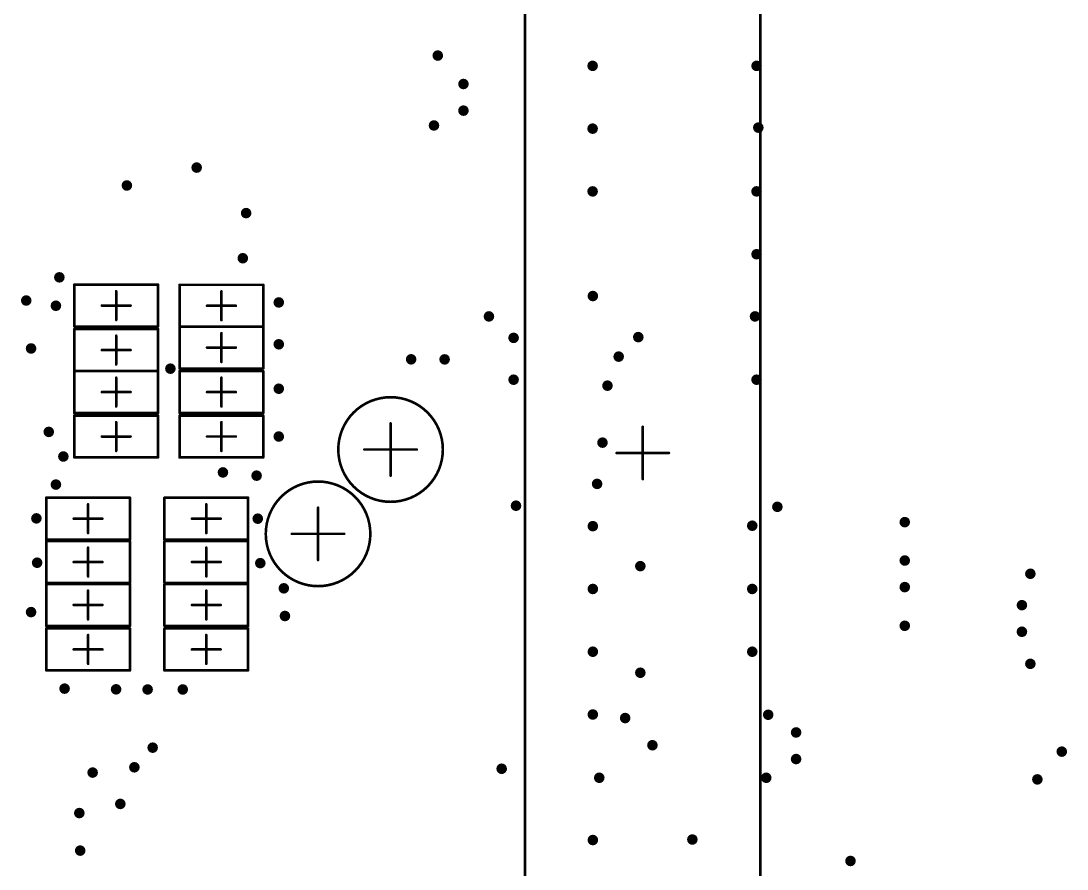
# Model space of a CAD drawing. Header units: inches. Extents: x -0.46 to 4.93, y -0.49 to 6.86.
# Drawn here: x 1.312 to 2.1, y 1.98 to 2.618 of the extents above; entities that cross this region are included whole.
import ezdxf

# ---------------------------------------------------------------- set-up
doc = ezdxf.new("R2010")
doc.units = ezdxf.units.IN
doc.header["$MEASUREMENT"] = 0
doc.layers.add('Top Courtyard', color=56, linetype='Continuous')
doc.layers.add('Via Holes', color=16, linetype='Continuous')

# ---------------------------------------------------------------- blocks, each defined once
blk = doc.blocks.new('TP100_200_NS_186')
at = {"layer": 'Top Courtyard'}
for points in [[(0.03937, 0, 0.00197, 0.00197, 1), (-0.03937, 0, 0.00197, 0.00197, 1)], [(-0.00049, 0.01969, 0.000984, 0.000984, 1), (0.00049, 0.01969, 0.000984, 0.000984, 1)], [(-0.03986, 0, 0.000984, 0.000984, 1), (-0.03888, 0, 0.000984, 0.000984, 1)], [(-0.02018, 0, 0.000984, 0.000984, 1), (-0.01919, 0, 0.000984, 0.000984, 1)], [(0.01919, 0, 0.000984, 0.000984, 1), (0.02018, 0, 0.000984, 0.000984, 1)], [(0.03888, 0, 0.000984, 0.000984, 1), (0.03986, 0, 0.000984, 0.000984, 1)], [(-0.00049, -0.01969, 0.000984, 0.000984, 1), (0.00049, -0.01969, 0.000984, 0.000984, 1)]]:
    blk.add_lwpolyline(points, format="xyseb", close=True, dxfattribs=at)
for points in [[(0, -0.01969, 0.00197, 0.00197, 0), (0, 0.01969, 0.00197, 0.00197, 0)], [(-0.01969, 0, 0.00197, 0.00197, 0), (0.01969, 0, 0.00197, 0.00197, 0)]]:
    blk.add_lwpolyline(points, format="xyseb", dxfattribs=at)
blk = doc.blocks.new('TP100_200_NS_444')
at = {"layer": 'Top Courtyard'}
for points in [[(0.03937, 0, 0.00197, 0.00197, 1), (-0.03937, 0, 0.00197, 0.00197, 1)], [(-0.00049, 0.01969, 0.000984, 0.000984, 1), (0.00049, 0.01969, 0.000984, 0.000984, 1)], [(-0.03986, 0, 0.000984, 0.000984, 1), (-0.03888, 0, 0.000984, 0.000984, 1)], [(-0.02018, 0, 0.000984, 0.000984, 1), (-0.01919, 0, 0.000984, 0.000984, 1)], [(0.01919, 0, 0.000984, 0.000984, 1), (0.02018, 0, 0.000984, 0.000984, 1)], [(0.03888, 0, 0.000984, 0.000984, 1), (0.03986, 0, 0.000984, 0.000984, 1)], [(-0.00049, -0.01969, 0.000984, 0.000984, 1), (0.00049, -0.01969, 0.000984, 0.000984, 1)]]:
    blk.add_lwpolyline(points, format="xyseb", close=True, dxfattribs=at)
for points in [[(0, 0.01969, 0.00197, 0.00197, 0), (0, -0.01969, 0.00197, 0.00197, 0)], [(-0.01969, 0, 0.00197, 0.00197, 0), (0.01969, 0, 0.00197, 0.00197, 0)]]:
    blk.add_lwpolyline(points, format="xyseb", dxfattribs=at)
blk = doc.blocks.new('RESC0402_1005__L_697')
at = {"layer": 'Top Courtyard'}
for points in [[(-0.0315, 0.01575, 0.00197, 0.00197, 0), (-0.0315, -0.01575, 0.00197, 0.00197, 0)], [(0.0315, 0.01575, 0.00197, 0.00197, 0), (-0.0315, 0.01575, 0.00197, 0.00197, 0)], [(0.0315, 0.01575, 0.00197, 0.00197, 0), (0.0315, -0.01575, 0.00197, 0.00197, 0)], [(0, 0.01083, 0.00197, 0.00197, 0), (0, -0.01083, 0.00197, 0.00197, 0)], [(0.01083, 0, 0.00197, 0.00197, 0), (-0.01083, 0, 0.00197, 0.00197, 0)], [(0.0315, -0.01575, 0.00197, 0.00197, 0), (-0.0315, -0.01575, 0.00197, 0.00197, 0)]]:
    blk.add_lwpolyline(points, format="xyseb", dxfattribs=at)
for points in [[(-0.03199, 0.01575, 0.000984, 0.000984, 1), (-0.031, 0.01575, 0.000984, 0.000984, 1)], [(-0.03199, 0.01575, 0.000984, 0.000984, 1), (-0.031, 0.01575, 0.000984, 0.000984, 1)], [(0.031, 0.01575, 0.000984, 0.000984, 1), (0.03199, 0.01575, 0.000984, 0.000984, 1)], [(0.031, 0.01575, 0.000984, 0.000984, 1), (0.03199, 0.01575, 0.000984, 0.000984, 1)], [(-0.00049, 0.01083, 0.000984, 0.000984, 1), (0.00049, 0.01083, 0.000984, 0.000984, 1)], [(-0.01132, 0, 0.000984, 0.000984, 1), (-0.01033, 0, 0.000984, 0.000984, 1)], [(0.01033, 0, 0.000984, 0.000984, 1), (0.01132, 0, 0.000984, 0.000984, 1)], [(-0.03199, -0.01575, 0.000984, 0.000984, 1), (-0.031, -0.01575, 0.000984, 0.000984, 1)], [(-0.03199, -0.01575, 0.000984, 0.000984, 1), (-0.031, -0.01575, 0.000984, 0.000984, 1)], [(-0.00049, -0.01083, 0.000984, 0.000984, 1), (0.00049, -0.01083, 0.000984, 0.000984, 1)], [(0.031, -0.01575, 0.000984, 0.000984, 1), (0.03199, -0.01575, 0.000984, 0.000984, 1)], [(0.031, -0.01575, 0.000984, 0.000984, 1), (0.03199, -0.01575, 0.000984, 0.000984, 1)]]:
    blk.add_lwpolyline(points, format="xyseb", close=True, dxfattribs=at)
blk = doc.blocks.new('RESC0402_1005__L_702')
at = {"layer": 'Top Courtyard'}
for points in [[(-0.0315, 0.01575, 0.00197, 0.00197, 0), (-0.0315, -0.01575, 0.00197, 0.00197, 0)], [(0.0315, 0.01575, 0.00197, 0.00197, 0), (-0.0315, 0.01575, 0.00197, 0.00197, 0)], [(0.0315, 0.01575, 0.00197, 0.00197, 0), (0.0315, -0.01575, 0.00197, 0.00197, 0)], [(0, 0.01083, 0.00197, 0.00197, 0), (0, -0.01083, 0.00197, 0.00197, 0)], [(0.01083, 0, 0.00197, 0.00197, 0), (-0.01083, 0, 0.00197, 0.00197, 0)], [(0.0315, -0.01575, 0.00197, 0.00197, 0), (-0.0315, -0.01575, 0.00197, 0.00197, 0)]]:
    blk.add_lwpolyline(points, format="xyseb", dxfattribs=at)
for points in [[(-0.03199, 0.01575, 0.000984, 0.000984, 1), (-0.031, 0.01575, 0.000984, 0.000984, 1)], [(-0.03199, 0.01575, 0.000984, 0.000984, 1), (-0.031, 0.01575, 0.000984, 0.000984, 1)], [(0.031, 0.01575, 0.000984, 0.000984, 1), (0.03199, 0.01575, 0.000984, 0.000984, 1)], [(0.031, 0.01575, 0.000984, 0.000984, 1), (0.03199, 0.01575, 0.000984, 0.000984, 1)], [(-0.00049, 0.01083, 0.000984, 0.000984, 1), (0.00049, 0.01083, 0.000984, 0.000984, 1)], [(-0.01132, 0, 0.000984, 0.000984, 1), (-0.01033, 0, 0.000984, 0.000984, 1)], [(0.01033, 0, 0.000984, 0.000984, 1), (0.01132, 0, 0.000984, 0.000984, 1)], [(-0.03199, -0.01575, 0.000984, 0.000984, 1), (-0.031, -0.01575, 0.000984, 0.000984, 1)], [(-0.03199, -0.01575, 0.000984, 0.000984, 1), (-0.031, -0.01575, 0.000984, 0.000984, 1)], [(-0.00049, -0.01083, 0.000984, 0.000984, 1), (0.00049, -0.01083, 0.000984, 0.000984, 1)], [(0.031, -0.01575, 0.000984, 0.000984, 1), (0.03199, -0.01575, 0.000984, 0.000984, 1)], [(0.031, -0.01575, 0.000984, 0.000984, 1), (0.03199, -0.01575, 0.000984, 0.000984, 1)]]:
    blk.add_lwpolyline(points, format="xyseb", close=True, dxfattribs=at)
blk = doc.blocks.new('RESC0402_1005__L_731')
at = {"layer": 'Top Courtyard'}
for points in [[(-0.0315, 0.01575, 0.00197, 0.00197, 0), (-0.0315, -0.01575, 0.00197, 0.00197, 0)], [(0.0315, 0.01575, 0.00197, 0.00197, 0), (-0.0315, 0.01575, 0.00197, 0.00197, 0)], [(0.0315, 0.01575, 0.00197, 0.00197, 0), (0.0315, -0.01575, 0.00197, 0.00197, 0)], [(0, 0.01083, 0.00197, 0.00197, 0), (0, -0.01083, 0.00197, 0.00197, 0)], [(0.01083, 0, 0.00197, 0.00197, 0), (-0.01083, 0, 0.00197, 0.00197, 0)], [(0.0315, -0.01575, 0.00197, 0.00197, 0), (-0.0315, -0.01575, 0.00197, 0.00197, 0)]]:
    blk.add_lwpolyline(points, format="xyseb", dxfattribs=at)
for points in [[(-0.03199, 0.01575, 0.000984, 0.000984, 1), (-0.031, 0.01575, 0.000984, 0.000984, 1)], [(-0.03199, 0.01575, 0.000984, 0.000984, 1), (-0.031, 0.01575, 0.000984, 0.000984, 1)], [(0.031, 0.01575, 0.000984, 0.000984, 1), (0.03199, 0.01575, 0.000984, 0.000984, 1)], [(0.031, 0.01575, 0.000984, 0.000984, 1), (0.03199, 0.01575, 0.000984, 0.000984, 1)], [(-0.00049, 0.01083, 0.000984, 0.000984, 1), (0.00049, 0.01083, 0.000984, 0.000984, 1)], [(-0.01132, 0, 0.000984, 0.000984, 1), (-0.01033, 0, 0.000984, 0.000984, 1)], [(0.01033, 0, 0.000984, 0.000984, 1), (0.01132, 0, 0.000984, 0.000984, 1)], [(-0.03199, -0.01575, 0.000984, 0.000984, 1), (-0.031, -0.01575, 0.000984, 0.000984, 1)], [(-0.03199, -0.01575, 0.000984, 0.000984, 1), (-0.031, -0.01575, 0.000984, 0.000984, 1)], [(-0.00049, -0.01083, 0.000984, 0.000984, 1), (0.00049, -0.01083, 0.000984, 0.000984, 1)], [(0.031, -0.01575, 0.000984, 0.000984, 1), (0.03199, -0.01575, 0.000984, 0.000984, 1)], [(0.031, -0.01575, 0.000984, 0.000984, 1), (0.03199, -0.01575, 0.000984, 0.000984, 1)]]:
    blk.add_lwpolyline(points, format="xyseb", close=True, dxfattribs=at)
blk = doc.blocks.new('RESC0402_1005__L_732')
at = {"layer": 'Top Courtyard'}
for points in [[(-0.0315, 0.01575, 0.00197, 0.00197, 0), (-0.0315, -0.01575, 0.00197, 0.00197, 0)], [(0.0315, 0.01575, 0.00197, 0.00197, 0), (-0.0315, 0.01575, 0.00197, 0.00197, 0)], [(0.0315, -0.01575, 0.00197, 0.00197, 0), (0.0315, 0.01575, 0.00197, 0.00197, 0)], [(0, 0.01083, 0.00197, 0.00197, 0), (0, -0.01083, 0.00197, 0.00197, 0)], [(0.01083, 0, 0.00197, 0.00197, 0), (-0.01083, 0, 0.00197, 0.00197, 0)], [(0.0315, -0.01575, 0.00197, 0.00197, 0), (-0.0315, -0.01575, 0.00197, 0.00197, 0)]]:
    blk.add_lwpolyline(points, format="xyseb", dxfattribs=at)
for points in [[(-0.03199, 0.01575, 0.000984, 0.000984, 1), (-0.031, 0.01575, 0.000984, 0.000984, 1)], [(-0.03199, 0.01575, 0.000984, 0.000984, 1), (-0.031, 0.01575, 0.000984, 0.000984, 1)], [(0.031, 0.01575, 0.000984, 0.000984, 1), (0.03199, 0.01575, 0.000984, 0.000984, 1)], [(0.031, 0.01575, 0.000984, 0.000984, 1), (0.03199, 0.01575, 0.000984, 0.000984, 1)], [(-0.00049, 0.01083, 0.000984, 0.000984, 1), (0.00049, 0.01083, 0.000984, 0.000984, 1)], [(-0.01132, 0, 0.000984, 0.000984, 1), (-0.01033, 0, 0.000984, 0.000984, 1)], [(0.01033, 0, 0.000984, 0.000984, 1), (0.01132, 0, 0.000984, 0.000984, 1)], [(-0.03199, -0.01575, 0.000984, 0.000984, 1), (-0.031, -0.01575, 0.000984, 0.000984, 1)], [(-0.03199, -0.01575, 0.000984, 0.000984, 1), (-0.031, -0.01575, 0.000984, 0.000984, 1)], [(-0.00049, -0.01083, 0.000984, 0.000984, 1), (0.00049, -0.01083, 0.000984, 0.000984, 1)], [(0.031, -0.01575, 0.000984, 0.000984, 1), (0.03199, -0.01575, 0.000984, 0.000984, 1)], [(0.031, -0.01575, 0.000984, 0.000984, 1), (0.03199, -0.01575, 0.000984, 0.000984, 1)]]:
    blk.add_lwpolyline(points, format="xyseb", close=True, dxfattribs=at)
blk = doc.blocks.new('RESC0402_1005__L_733')
at = {"layer": 'Top Courtyard'}
for points in [[(-0.0315, -0.01575, 0.00197, 0.00197, 0), (-0.0315, 0.01575, 0.00197, 0.00197, 0)], [(-0.0315, 0.01575, 0.00197, 0.00197, 0), (0.0315, 0.01575, 0.00197, 0.00197, 0)], [(0.0315, -0.01575, 0.00197, 0.00197, 0), (0.0315, 0.01575, 0.00197, 0.00197, 0)], [(0, -0.01083, 0.00197, 0.00197, 0), (0, 0.01083, 0.00197, 0.00197, 0)], [(-0.01083, 0, 0.00197, 0.00197, 0), (0.01083, 0, 0.00197, 0.00197, 0)], [(-0.0315, -0.01575, 0.00197, 0.00197, 0), (0.0315, -0.01575, 0.00197, 0.00197, 0)]]:
    blk.add_lwpolyline(points, format="xyseb", dxfattribs=at)
for points in [[(-0.03199, 0.01575, 0.000984, 0.000984, 1), (-0.031, 0.01575, 0.000984, 0.000984, 1)], [(-0.03199, 0.01575, 0.000984, 0.000984, 1), (-0.031, 0.01575, 0.000984, 0.000984, 1)], [(0.031, 0.01575, 0.000984, 0.000984, 1), (0.03199, 0.01575, 0.000984, 0.000984, 1)], [(0.031, 0.01575, 0.000984, 0.000984, 1), (0.03199, 0.01575, 0.000984, 0.000984, 1)], [(-0.00049, 0.01083, 0.000984, 0.000984, 1), (0.00049, 0.01083, 0.000984, 0.000984, 1)], [(-0.01132, 0, 0.000984, 0.000984, 1), (-0.01033, 0, 0.000984, 0.000984, 1)], [(0.01033, 0, 0.000984, 0.000984, 1), (0.01132, 0, 0.000984, 0.000984, 1)], [(-0.03199, -0.01575, 0.000984, 0.000984, 1), (-0.031, -0.01575, 0.000984, 0.000984, 1)], [(-0.03199, -0.01575, 0.000984, 0.000984, 1), (-0.031, -0.01575, 0.000984, 0.000984, 1)], [(-0.00049, -0.01083, 0.000984, 0.000984, 1), (0.00049, -0.01083, 0.000984, 0.000984, 1)], [(0.031, -0.01575, 0.000984, 0.000984, 1), (0.03199, -0.01575, 0.000984, 0.000984, 1)], [(0.031, -0.01575, 0.000984, 0.000984, 1), (0.03199, -0.01575, 0.000984, 0.000984, 1)]]:
    blk.add_lwpolyline(points, format="xyseb", close=True, dxfattribs=at)
blk = doc.blocks.new('RESC0402_1005__L_734')
at = {"layer": 'Top Courtyard'}
for points in [[(-0.0315, -0.01575, 0.00197, 0.00197, 0), (-0.0315, 0.01575, 0.00197, 0.00197, 0)], [(-0.0315, 0.01575, 0.00197, 0.00197, 0), (0.0315, 0.01575, 0.00197, 0.00197, 0)], [(0.0315, -0.01575, 0.00197, 0.00197, 0), (0.0315, 0.01575, 0.00197, 0.00197, 0)], [(0, -0.01083, 0.00197, 0.00197, 0), (0, 0.01083, 0.00197, 0.00197, 0)], [(-0.01083, 0, 0.00197, 0.00197, 0), (0.01083, 0, 0.00197, 0.00197, 0)], [(-0.0315, -0.01575, 0.00197, 0.00197, 0), (0.0315, -0.01575, 0.00197, 0.00197, 0)]]:
    blk.add_lwpolyline(points, format="xyseb", dxfattribs=at)
for points in [[(-0.03199, 0.01575, 0.000984, 0.000984, 1), (-0.031, 0.01575, 0.000984, 0.000984, 1)], [(-0.03199, 0.01575, 0.000984, 0.000984, 1), (-0.031, 0.01575, 0.000984, 0.000984, 1)], [(0.031, 0.01575, 0.000984, 0.000984, 1), (0.03199, 0.01575, 0.000984, 0.000984, 1)], [(0.031, 0.01575, 0.000984, 0.000984, 1), (0.03199, 0.01575, 0.000984, 0.000984, 1)], [(-0.00049, 0.01083, 0.000984, 0.000984, 1), (0.00049, 0.01083, 0.000984, 0.000984, 1)], [(-0.01132, 0, 0.000984, 0.000984, 1), (-0.01033, 0, 0.000984, 0.000984, 1)], [(0.01033, 0, 0.000984, 0.000984, 1), (0.01132, 0, 0.000984, 0.000984, 1)], [(-0.03199, -0.01575, 0.000984, 0.000984, 1), (-0.031, -0.01575, 0.000984, 0.000984, 1)], [(-0.03199, -0.01575, 0.000984, 0.000984, 1), (-0.031, -0.01575, 0.000984, 0.000984, 1)], [(-0.00049, -0.01083, 0.000984, 0.000984, 1), (0.00049, -0.01083, 0.000984, 0.000984, 1)], [(0.031, -0.01575, 0.000984, 0.000984, 1), (0.03199, -0.01575, 0.000984, 0.000984, 1)], [(0.031, -0.01575, 0.000984, 0.000984, 1), (0.03199, -0.01575, 0.000984, 0.000984, 1)]]:
    blk.add_lwpolyline(points, format="xyseb", close=True, dxfattribs=at)
blk = doc.blocks.new('RESC0402_1005__L_735')
at = {"layer": 'Top Courtyard'}
for points in [[(-0.0315, -0.01575, 0.00197, 0.00197, 0), (-0.0315, 0.01575, 0.00197, 0.00197, 0)], [(-0.0315, 0.01575, 0.00197, 0.00197, 0), (0.0315, 0.01575, 0.00197, 0.00197, 0)], [(0.0315, -0.01575, 0.00197, 0.00197, 0), (0.0315, 0.01575, 0.00197, 0.00197, 0)], [(0, -0.01083, 0.00197, 0.00197, 0), (0, 0.01083, 0.00197, 0.00197, 0)], [(-0.01083, 0, 0.00197, 0.00197, 0), (0.01083, 0, 0.00197, 0.00197, 0)], [(-0.0315, -0.01575, 0.00197, 0.00197, 0), (0.0315, -0.01575, 0.00197, 0.00197, 0)]]:
    blk.add_lwpolyline(points, format="xyseb", dxfattribs=at)
for points in [[(-0.03199, 0.01575, 0.000984, 0.000984, 1), (-0.031, 0.01575, 0.000984, 0.000984, 1)], [(-0.03199, 0.01575, 0.000984, 0.000984, 1), (-0.031, 0.01575, 0.000984, 0.000984, 1)], [(0.031, 0.01575, 0.000984, 0.000984, 1), (0.03199, 0.01575, 0.000984, 0.000984, 1)], [(0.031, 0.01575, 0.000984, 0.000984, 1), (0.03199, 0.01575, 0.000984, 0.000984, 1)], [(-0.00049, 0.01083, 0.000984, 0.000984, 1), (0.00049, 0.01083, 0.000984, 0.000984, 1)], [(-0.01132, 0, 0.000984, 0.000984, 1), (-0.01033, 0, 0.000984, 0.000984, 1)], [(0.01033, 0, 0.000984, 0.000984, 1), (0.01132, 0, 0.000984, 0.000984, 1)], [(-0.03199, -0.01575, 0.000984, 0.000984, 1), (-0.031, -0.01575, 0.000984, 0.000984, 1)], [(-0.03199, -0.01575, 0.000984, 0.000984, 1), (-0.031, -0.01575, 0.000984, 0.000984, 1)], [(-0.00049, -0.01083, 0.000984, 0.000984, 1), (0.00049, -0.01083, 0.000984, 0.000984, 1)], [(0.031, -0.01575, 0.000984, 0.000984, 1), (0.03199, -0.01575, 0.000984, 0.000984, 1)], [(0.031, -0.01575, 0.000984, 0.000984, 1), (0.03199, -0.01575, 0.000984, 0.000984, 1)]]:
    blk.add_lwpolyline(points, format="xyseb", close=True, dxfattribs=at)
blk = doc.blocks.new('RESC0402_1005__L_736')
at = {"layer": 'Top Courtyard'}
for points in [[(-0.0315, -0.01575, 0.00197, 0.00197, 0), (-0.0315, 0.01575, 0.00197, 0.00197, 0)], [(-0.0315, 0.01575, 0.00197, 0.00197, 0), (0.0315, 0.01575, 0.00197, 0.00197, 0)], [(0.0315, -0.01575, 0.00197, 0.00197, 0), (0.0315, 0.01575, 0.00197, 0.00197, 0)], [(0, 0.01083, 0.00197, 0.00197, 0), (0, -0.01083, 0.00197, 0.00197, 0)], [(-0.01083, 0, 0.00197, 0.00197, 0), (0.01083, 0, 0.00197, 0.00197, 0)], [(-0.0315, -0.01575, 0.00197, 0.00197, 0), (0.0315, -0.01575, 0.00197, 0.00197, 0)]]:
    blk.add_lwpolyline(points, format="xyseb", dxfattribs=at)
for points in [[(-0.03199, 0.01575, 0.000984, 0.000984, 1), (-0.031, 0.01575, 0.000984, 0.000984, 1)], [(-0.03199, 0.01575, 0.000984, 0.000984, 1), (-0.031, 0.01575, 0.000984, 0.000984, 1)], [(0.031, 0.01575, 0.000984, 0.000984, 1), (0.03199, 0.01575, 0.000984, 0.000984, 1)], [(0.031, 0.01575, 0.000984, 0.000984, 1), (0.03199, 0.01575, 0.000984, 0.000984, 1)], [(-0.00049, 0.01083, 0.000984, 0.000984, 1), (0.00049, 0.01083, 0.000984, 0.000984, 1)], [(-0.01132, 0, 0.000984, 0.000984, 1), (-0.01033, 0, 0.000984, 0.000984, 1)], [(0.01033, 0, 0.000984, 0.000984, 1), (0.01132, 0, 0.000984, 0.000984, 1)], [(-0.03199, -0.01575, 0.000984, 0.000984, 1), (-0.031, -0.01575, 0.000984, 0.000984, 1)], [(-0.03199, -0.01575, 0.000984, 0.000984, 1), (-0.031, -0.01575, 0.000984, 0.000984, 1)], [(-0.00049, -0.01083, 0.000984, 0.000984, 1), (0.00049, -0.01083, 0.000984, 0.000984, 1)], [(0.031, -0.01575, 0.000984, 0.000984, 1), (0.03199, -0.01575, 0.000984, 0.000984, 1)], [(0.031, -0.01575, 0.000984, 0.000984, 1), (0.03199, -0.01575, 0.000984, 0.000984, 1)]]:
    blk.add_lwpolyline(points, format="xyseb", close=True, dxfattribs=at)
blk = doc.blocks.new('RESC0402_1005__L_738')
at = {"layer": 'Top Courtyard'}
for points in [[(-0.0315, 0.01575, 0.00197, 0.00197, 0), (-0.0315, -0.01575, 0.00197, 0.00197, 0)], [(0.0315, 0.01575, 0.00197, 0.00197, 0), (-0.0315, 0.01575, 0.00197, 0.00197, 0)], [(0.0315, 0.01575, 0.00197, 0.00197, 0), (0.0315, -0.01575, 0.00197, 0.00197, 0)], [(0, 0.01083, 0.00197, 0.00197, 0), (0, -0.01083, 0.00197, 0.00197, 0)], [(0.01083, 0, 0.00197, 0.00197, 0), (-0.01083, 0, 0.00197, 0.00197, 0)], [(0.0315, -0.01575, 0.00197, 0.00197, 0), (-0.0315, -0.01575, 0.00197, 0.00197, 0)]]:
    blk.add_lwpolyline(points, format="xyseb", dxfattribs=at)
for points in [[(-0.03199, 0.01575, 0.000984, 0.000984, 1), (-0.031, 0.01575, 0.000984, 0.000984, 1)], [(-0.03199, 0.01575, 0.000984, 0.000984, 1), (-0.031, 0.01575, 0.000984, 0.000984, 1)], [(0.031, 0.01575, 0.000984, 0.000984, 1), (0.03199, 0.01575, 0.000984, 0.000984, 1)], [(0.031, 0.01575, 0.000984, 0.000984, 1), (0.03199, 0.01575, 0.000984, 0.000984, 1)], [(-0.00049, 0.01083, 0.000984, 0.000984, 1), (0.00049, 0.01083, 0.000984, 0.000984, 1)], [(-0.01132, 0, 0.000984, 0.000984, 1), (-0.01033, 0, 0.000984, 0.000984, 1)], [(0.01033, 0, 0.000984, 0.000984, 1), (0.01132, 0, 0.000984, 0.000984, 1)], [(-0.03199, -0.01575, 0.000984, 0.000984, 1), (-0.031, -0.01575, 0.000984, 0.000984, 1)], [(-0.03199, -0.01575, 0.000984, 0.000984, 1), (-0.031, -0.01575, 0.000984, 0.000984, 1)], [(-0.00049, -0.01083, 0.000984, 0.000984, 1), (0.00049, -0.01083, 0.000984, 0.000984, 1)], [(0.031, -0.01575, 0.000984, 0.000984, 1), (0.03199, -0.01575, 0.000984, 0.000984, 1)], [(0.031, -0.01575, 0.000984, 0.000984, 1), (0.03199, -0.01575, 0.000984, 0.000984, 1)]]:
    blk.add_lwpolyline(points, format="xyseb", close=True, dxfattribs=at)
blk = doc.blocks.new('RESC0402_1005__L_739')
at = {"layer": 'Top Courtyard'}
for points in [[(-0.0315, -0.01575, 0.00197, 0.00197, 0), (-0.0315, 0.01575, 0.00197, 0.00197, 0)], [(-0.0315, 0.01575, 0.00197, 0.00197, 0), (0.0315, 0.01575, 0.00197, 0.00197, 0)], [(0.0315, -0.01575, 0.00197, 0.00197, 0), (0.0315, 0.01575, 0.00197, 0.00197, 0)], [(0, -0.01083, 0.00197, 0.00197, 0), (0, 0.01083, 0.00197, 0.00197, 0)], [(-0.01083, 0, 0.00197, 0.00197, 0), (0.01083, 0, 0.00197, 0.00197, 0)], [(-0.0315, -0.01575, 0.00197, 0.00197, 0), (0.0315, -0.01575, 0.00197, 0.00197, 0)]]:
    blk.add_lwpolyline(points, format="xyseb", dxfattribs=at)
for points in [[(-0.03199, 0.01575, 0.000984, 0.000984, 1), (-0.031, 0.01575, 0.000984, 0.000984, 1)], [(-0.03199, 0.01575, 0.000984, 0.000984, 1), (-0.031, 0.01575, 0.000984, 0.000984, 1)], [(0.031, 0.01575, 0.000984, 0.000984, 1), (0.03199, 0.01575, 0.000984, 0.000984, 1)], [(0.031, 0.01575, 0.000984, 0.000984, 1), (0.03199, 0.01575, 0.000984, 0.000984, 1)], [(-0.00049, 0.01083, 0.000984, 0.000984, 1), (0.00049, 0.01083, 0.000984, 0.000984, 1)], [(-0.01132, 0, 0.000984, 0.000984, 1), (-0.01033, 0, 0.000984, 0.000984, 1)], [(0.01033, 0, 0.000984, 0.000984, 1), (0.01132, 0, 0.000984, 0.000984, 1)], [(-0.03199, -0.01575, 0.000984, 0.000984, 1), (-0.031, -0.01575, 0.000984, 0.000984, 1)], [(-0.03199, -0.01575, 0.000984, 0.000984, 1), (-0.031, -0.01575, 0.000984, 0.000984, 1)], [(-0.00049, -0.01083, 0.000984, 0.000984, 1), (0.00049, -0.01083, 0.000984, 0.000984, 1)], [(0.031, -0.01575, 0.000984, 0.000984, 1), (0.03199, -0.01575, 0.000984, 0.000984, 1)], [(0.031, -0.01575, 0.000984, 0.000984, 1), (0.03199, -0.01575, 0.000984, 0.000984, 1)]]:
    blk.add_lwpolyline(points, format="xyseb", close=True, dxfattribs=at)
blk = doc.blocks.new('RESC0402_1005__L_740')
at = {"layer": 'Top Courtyard'}
for points in [[(-0.0315, -0.01575, 0.00197, 0.00197, 0), (-0.0315, 0.01575, 0.00197, 0.00197, 0)], [(-0.0315, 0.01575, 0.00197, 0.00197, 0), (0.0315, 0.01575, 0.00197, 0.00197, 0)], [(0.0315, -0.01575, 0.00197, 0.00197, 0), (0.0315, 0.01575, 0.00197, 0.00197, 0)], [(0, -0.01083, 0.00197, 0.00197, 0), (0, 0.01083, 0.00197, 0.00197, 0)], [(-0.01083, 0, 0.00197, 0.00197, 0), (0.01083, 0, 0.00197, 0.00197, 0)], [(-0.0315, -0.01575, 0.00197, 0.00197, 0), (0.0315, -0.01575, 0.00197, 0.00197, 0)]]:
    blk.add_lwpolyline(points, format="xyseb", dxfattribs=at)
for points in [[(-0.03199, 0.01575, 0.000984, 0.000984, 1), (-0.031, 0.01575, 0.000984, 0.000984, 1)], [(-0.03199, 0.01575, 0.000984, 0.000984, 1), (-0.031, 0.01575, 0.000984, 0.000984, 1)], [(0.031, 0.01575, 0.000984, 0.000984, 1), (0.03199, 0.01575, 0.000984, 0.000984, 1)], [(0.031, 0.01575, 0.000984, 0.000984, 1), (0.03199, 0.01575, 0.000984, 0.000984, 1)], [(-0.00049, 0.01083, 0.000984, 0.000984, 1), (0.00049, 0.01083, 0.000984, 0.000984, 1)], [(-0.01132, 0, 0.000984, 0.000984, 1), (-0.01033, 0, 0.000984, 0.000984, 1)], [(0.01033, 0, 0.000984, 0.000984, 1), (0.01132, 0, 0.000984, 0.000984, 1)], [(-0.03199, -0.01575, 0.000984, 0.000984, 1), (-0.031, -0.01575, 0.000984, 0.000984, 1)], [(-0.03199, -0.01575, 0.000984, 0.000984, 1), (-0.031, -0.01575, 0.000984, 0.000984, 1)], [(-0.00049, -0.01083, 0.000984, 0.000984, 1), (0.00049, -0.01083, 0.000984, 0.000984, 1)], [(0.031, -0.01575, 0.000984, 0.000984, 1), (0.03199, -0.01575, 0.000984, 0.000984, 1)], [(0.031, -0.01575, 0.000984, 0.000984, 1), (0.03199, -0.01575, 0.000984, 0.000984, 1)]]:
    blk.add_lwpolyline(points, format="xyseb", close=True, dxfattribs=at)
blk = doc.blocks.new('RESC0402_1005__L_741')
at = {"layer": 'Top Courtyard'}
for points in [[(-0.0315, -0.01575, 0.00197, 0.00197, 0), (-0.0315, 0.01575, 0.00197, 0.00197, 0)], [(-0.0315, 0.01575, 0.00197, 0.00197, 0), (0.0315, 0.01575, 0.00197, 0.00197, 0)], [(0.0315, -0.01575, 0.00197, 0.00197, 0), (0.0315, 0.01575, 0.00197, 0.00197, 0)], [(0, 0.01083, 0.00197, 0.00197, 0), (0, -0.01083, 0.00197, 0.00197, 0)], [(-0.01083, 0, 0.00197, 0.00197, 0), (0.01083, 0, 0.00197, 0.00197, 0)], [(-0.0315, -0.01575, 0.00197, 0.00197, 0), (0.0315, -0.01575, 0.00197, 0.00197, 0)]]:
    blk.add_lwpolyline(points, format="xyseb", dxfattribs=at)
for points in [[(-0.03199, 0.01575, 0.000984, 0.000984, 1), (-0.031, 0.01575, 0.000984, 0.000984, 1)], [(-0.03199, 0.01575, 0.000984, 0.000984, 1), (-0.031, 0.01575, 0.000984, 0.000984, 1)], [(0.031, 0.01575, 0.000984, 0.000984, 1), (0.03199, 0.01575, 0.000984, 0.000984, 1)], [(0.031, 0.01575, 0.000984, 0.000984, 1), (0.03199, 0.01575, 0.000984, 0.000984, 1)], [(-0.00049, 0.01083, 0.000984, 0.000984, 1), (0.00049, 0.01083, 0.000984, 0.000984, 1)], [(-0.01132, 0, 0.000984, 0.000984, 1), (-0.01033, 0, 0.000984, 0.000984, 1)], [(0.01033, 0, 0.000984, 0.000984, 1), (0.01132, 0, 0.000984, 0.000984, 1)], [(-0.03199, -0.01575, 0.000984, 0.000984, 1), (-0.031, -0.01575, 0.000984, 0.000984, 1)], [(-0.03199, -0.01575, 0.000984, 0.000984, 1), (-0.031, -0.01575, 0.000984, 0.000984, 1)], [(-0.00049, -0.01083, 0.000984, 0.000984, 1), (0.00049, -0.01083, 0.000984, 0.000984, 1)], [(0.031, -0.01575, 0.000984, 0.000984, 1), (0.03199, -0.01575, 0.000984, 0.000984, 1)], [(0.031, -0.01575, 0.000984, 0.000984, 1), (0.03199, -0.01575, 0.000984, 0.000984, 1)]]:
    blk.add_lwpolyline(points, format="xyseb", close=True, dxfattribs=at)
blk = doc.blocks.new('RESC0402_1005__L_742')
at = {"layer": 'Top Courtyard'}
for points in [[(-0.0315, -0.01575, 0.00197, 0.00197, 0), (-0.0315, 0.01575, 0.00197, 0.00197, 0)], [(-0.0315, 0.01575, 0.00197, 0.00197, 0), (0.0315, 0.01575, 0.00197, 0.00197, 0)], [(0.0315, -0.01575, 0.00197, 0.00197, 0), (0.0315, 0.01575, 0.00197, 0.00197, 0)], [(0, -0.01083, 0.00197, 0.00197, 0), (0, 0.01083, 0.00197, 0.00197, 0)], [(-0.01083, 0, 0.00197, 0.00197, 0), (0.01083, 0, 0.00197, 0.00197, 0)], [(-0.0315, -0.01575, 0.00197, 0.00197, 0), (0.0315, -0.01575, 0.00197, 0.00197, 0)]]:
    blk.add_lwpolyline(points, format="xyseb", dxfattribs=at)
for points in [[(-0.03199, 0.01575, 0.000984, 0.000984, 1), (-0.031, 0.01575, 0.000984, 0.000984, 1)], [(-0.03199, 0.01575, 0.000984, 0.000984, 1), (-0.031, 0.01575, 0.000984, 0.000984, 1)], [(0.031, 0.01575, 0.000984, 0.000984, 1), (0.03199, 0.01575, 0.000984, 0.000984, 1)], [(0.031, 0.01575, 0.000984, 0.000984, 1), (0.03199, 0.01575, 0.000984, 0.000984, 1)], [(-0.00049, 0.01083, 0.000984, 0.000984, 1), (0.00049, 0.01083, 0.000984, 0.000984, 1)], [(-0.01132, 0, 0.000984, 0.000984, 1), (-0.01033, 0, 0.000984, 0.000984, 1)], [(0.01033, 0, 0.000984, 0.000984, 1), (0.01132, 0, 0.000984, 0.000984, 1)], [(-0.03199, -0.01575, 0.000984, 0.000984, 1), (-0.031, -0.01575, 0.000984, 0.000984, 1)], [(-0.03199, -0.01575, 0.000984, 0.000984, 1), (-0.031, -0.01575, 0.000984, 0.000984, 1)], [(-0.00049, -0.01083, 0.000984, 0.000984, 1), (0.00049, -0.01083, 0.000984, 0.000984, 1)], [(0.031, -0.01575, 0.000984, 0.000984, 1), (0.03199, -0.01575, 0.000984, 0.000984, 1)], [(0.031, -0.01575, 0.000984, 0.000984, 1), (0.03199, -0.01575, 0.000984, 0.000984, 1)]]:
    blk.add_lwpolyline(points, format="xyseb", close=True, dxfattribs=at)
blk = doc.blocks.new('RESC0402_1005__L_743')
at = {"layer": 'Top Courtyard'}
for points in [[(-0.0315, 0.01575, 0.00197, 0.00197, 0), (-0.0315, -0.01575, 0.00197, 0.00197, 0)], [(0.0315, 0.01575, 0.00197, 0.00197, 0), (-0.0315, 0.01575, 0.00197, 0.00197, 0)], [(0.0315, 0.01575, 0.00197, 0.00197, 0), (0.0315, -0.01575, 0.00197, 0.00197, 0)], [(0, 0.01083, 0.00197, 0.00197, 0), (0, -0.01083, 0.00197, 0.00197, 0)], [(0.01083, 0, 0.00197, 0.00197, 0), (-0.01083, 0, 0.00197, 0.00197, 0)], [(0.0315, -0.01575, 0.00197, 0.00197, 0), (-0.0315, -0.01575, 0.00197, 0.00197, 0)]]:
    blk.add_lwpolyline(points, format="xyseb", dxfattribs=at)
for points in [[(-0.03199, 0.01575, 0.000984, 0.000984, 1), (-0.031, 0.01575, 0.000984, 0.000984, 1)], [(-0.03199, 0.01575, 0.000984, 0.000984, 1), (-0.031, 0.01575, 0.000984, 0.000984, 1)], [(0.031, 0.01575, 0.000984, 0.000984, 1), (0.03199, 0.01575, 0.000984, 0.000984, 1)], [(0.031, 0.01575, 0.000984, 0.000984, 1), (0.03199, 0.01575, 0.000984, 0.000984, 1)], [(-0.00049, 0.01083, 0.000984, 0.000984, 1), (0.00049, 0.01083, 0.000984, 0.000984, 1)], [(-0.01132, 0, 0.000984, 0.000984, 1), (-0.01033, 0, 0.000984, 0.000984, 1)], [(0.01033, 0, 0.000984, 0.000984, 1), (0.01132, 0, 0.000984, 0.000984, 1)], [(-0.03199, -0.01575, 0.000984, 0.000984, 1), (-0.031, -0.01575, 0.000984, 0.000984, 1)], [(-0.03199, -0.01575, 0.000984, 0.000984, 1), (-0.031, -0.01575, 0.000984, 0.000984, 1)], [(-0.00049, -0.01083, 0.000984, 0.000984, 1), (0.00049, -0.01083, 0.000984, 0.000984, 1)], [(0.031, -0.01575, 0.000984, 0.000984, 1), (0.03199, -0.01575, 0.000984, 0.000984, 1)], [(0.031, -0.01575, 0.000984, 0.000984, 1), (0.03199, -0.01575, 0.000984, 0.000984, 1)]]:
    blk.add_lwpolyline(points, format="xyseb", close=True, dxfattribs=at)
blk = doc.blocks.new('RESC0402_1005__L_744')
at = {"layer": 'Top Courtyard'}
for points in [[(-0.0315, 0.01575, 0.00197, 0.00197, 0), (-0.0315, -0.01575, 0.00197, 0.00197, 0)], [(0.0315, 0.01575, 0.00197, 0.00197, 0), (-0.0315, 0.01575, 0.00197, 0.00197, 0)], [(0.0315, 0.01575, 0.00197, 0.00197, 0), (0.0315, -0.01575, 0.00197, 0.00197, 0)], [(0, 0.01083, 0.00197, 0.00197, 0), (0, -0.01083, 0.00197, 0.00197, 0)], [(0.01083, 0, 0.00197, 0.00197, 0), (-0.01083, 0, 0.00197, 0.00197, 0)], [(0.0315, -0.01575, 0.00197, 0.00197, 0), (-0.0315, -0.01575, 0.00197, 0.00197, 0)]]:
    blk.add_lwpolyline(points, format="xyseb", dxfattribs=at)
for points in [[(-0.03199, 0.01575, 0.000984, 0.000984, 1), (-0.031, 0.01575, 0.000984, 0.000984, 1)], [(-0.03199, 0.01575, 0.000984, 0.000984, 1), (-0.031, 0.01575, 0.000984, 0.000984, 1)], [(0.031, 0.01575, 0.000984, 0.000984, 1), (0.03199, 0.01575, 0.000984, 0.000984, 1)], [(0.031, 0.01575, 0.000984, 0.000984, 1), (0.03199, 0.01575, 0.000984, 0.000984, 1)], [(-0.00049, 0.01083, 0.000984, 0.000984, 1), (0.00049, 0.01083, 0.000984, 0.000984, 1)], [(-0.01132, 0, 0.000984, 0.000984, 1), (-0.01033, 0, 0.000984, 0.000984, 1)], [(0.01033, 0, 0.000984, 0.000984, 1), (0.01132, 0, 0.000984, 0.000984, 1)], [(-0.03199, -0.01575, 0.000984, 0.000984, 1), (-0.031, -0.01575, 0.000984, 0.000984, 1)], [(-0.03199, -0.01575, 0.000984, 0.000984, 1), (-0.031, -0.01575, 0.000984, 0.000984, 1)], [(-0.00049, -0.01083, 0.000984, 0.000984, 1), (0.00049, -0.01083, 0.000984, 0.000984, 1)], [(0.031, -0.01575, 0.000984, 0.000984, 1), (0.03199, -0.01575, 0.000984, 0.000984, 1)], [(0.031, -0.01575, 0.000984, 0.000984, 1), (0.03199, -0.01575, 0.000984, 0.000984, 1)]]:
    blk.add_lwpolyline(points, format="xyseb", close=True, dxfattribs=at)
blk = doc.blocks.new('RESC0402_1005__L_745')
at = {"layer": 'Top Courtyard'}
for points in [[(-0.0315, 0.01575, 0.00197, 0.00197, 0), (-0.0315, -0.01575, 0.00197, 0.00197, 0)], [(0.0315, 0.01575, 0.00197, 0.00197, 0), (-0.0315, 0.01575, 0.00197, 0.00197, 0)], [(0.0315, 0.01575, 0.00197, 0.00197, 0), (0.0315, -0.01575, 0.00197, 0.00197, 0)], [(0, 0.01083, 0.00197, 0.00197, 0), (0, -0.01083, 0.00197, 0.00197, 0)], [(0.01083, 0, 0.00197, 0.00197, 0), (-0.01083, 0, 0.00197, 0.00197, 0)], [(0.0315, -0.01575, 0.00197, 0.00197, 0), (-0.0315, -0.01575, 0.00197, 0.00197, 0)]]:
    blk.add_lwpolyline(points, format="xyseb", dxfattribs=at)
for points in [[(-0.03199, 0.01575, 0.000984, 0.000984, 1), (-0.031, 0.01575, 0.000984, 0.000984, 1)], [(-0.03199, 0.01575, 0.000984, 0.000984, 1), (-0.031, 0.01575, 0.000984, 0.000984, 1)], [(0.031, 0.01575, 0.000984, 0.000984, 1), (0.03199, 0.01575, 0.000984, 0.000984, 1)], [(0.031, 0.01575, 0.000984, 0.000984, 1), (0.03199, 0.01575, 0.000984, 0.000984, 1)], [(-0.00049, 0.01083, 0.000984, 0.000984, 1), (0.00049, 0.01083, 0.000984, 0.000984, 1)], [(-0.01132, 0, 0.000984, 0.000984, 1), (-0.01033, 0, 0.000984, 0.000984, 1)], [(0.01033, 0, 0.000984, 0.000984, 1), (0.01132, 0, 0.000984, 0.000984, 1)], [(-0.03199, -0.01575, 0.000984, 0.000984, 1), (-0.031, -0.01575, 0.000984, 0.000984, 1)], [(-0.03199, -0.01575, 0.000984, 0.000984, 1), (-0.031, -0.01575, 0.000984, 0.000984, 1)], [(-0.00049, -0.01083, 0.000984, 0.000984, 1), (0.00049, -0.01083, 0.000984, 0.000984, 1)], [(0.031, -0.01575, 0.000984, 0.000984, 1), (0.03199, -0.01575, 0.000984, 0.000984, 1)], [(0.031, -0.01575, 0.000984, 0.000984, 1), (0.03199, -0.01575, 0.000984, 0.000984, 1)]]:
    blk.add_lwpolyline(points, format="xyseb", close=True, dxfattribs=at)
blk = doc.blocks.new('SOM_MAX_CONN_B_DF40HC_3_0_100DS_0_4V________782')
at = {"layer": 'Top Courtyard'}
for points in [[(-0.08858, 0.45276, 0.00197, 0.00197, 0), (-0.08858, -0.45276, 0.00197, 0.00197, 0)], [(0.08858, 0.45276, 0.00197, 0.00197, 0), (-0.08858, 0.45276, 0.00197, 0.00197, 0)], [(0.08858, 0.45276, 0.00197, 0.00197, 0), (0.08858, -0.45276, 0.00197, 0.00197, 0)], [(0, 0.01968, 0.00197, 0.00197, 0), (0, -0.01969, 0.00197, 0.00197, 0)], [(0.01968, 0, 0.00197, 0.00197, 0), (-0.01969, 0, 0.00197, 0.00197, 0)], [(0.08858, -0.45276, 0.00197, 0.00197, 0), (-0.08858, -0.45276, 0.00197, 0.00197, 0)]]:
    blk.add_lwpolyline(points, format="xyseb", dxfattribs=at)
for points in [[(-0.08908, 0.45276, 0.000984, 0.000984, 1), (-0.08809, 0.45276, 0.000984, 0.000984, 1)], [(-0.08908, 0.45276, 0.000984, 0.000984, 1), (-0.08809, 0.45276, 0.000984, 0.000984, 1)], [(0.08809, 0.45276, 0.000984, 0.000984, 1), (0.08907, 0.45276, 0.000984, 0.000984, 1)], [(0.08809, 0.45276, 0.000984, 0.000984, 1), (0.08907, 0.45276, 0.000984, 0.000984, 1)], [(-0.00049, 0.01968, 0.000984, 0.000984, 1), (0.00049, 0.01968, 0.000984, 0.000984, 1)], [(-0.02018, 0, 0.000984, 0.000984, 1), (-0.01919, 0, 0.000984, 0.000984, 1)], [(0.01919, 0, 0.000984, 0.000984, 1), (0.02018, 0, 0.000984, 0.000984, 1)], [(-0.00049, -0.01969, 0.000984, 0.000984, 1), (0.00049, -0.01969, 0.000984, 0.000984, 1)], [(-0.08908, -0.45276, 0.000984, 0.000984, 1), (-0.08809, -0.45276, 0.000984, 0.000984, 1)], [(-0.08908, -0.45276, 0.000984, 0.000984, 1), (-0.08809, -0.45276, 0.000984, 0.000984, 1)], [(0.08809, -0.45276, 0.000984, 0.000984, 1), (0.08907, -0.45276, 0.000984, 0.000984, 1)], [(0.08809, -0.45276, 0.000984, 0.000984, 1), (0.08907, -0.45276, 0.000984, 0.000984, 1)]]:
    blk.add_lwpolyline(points, format="xyseb", close=True, dxfattribs=at)
blk = doc.blocks.new('DF40HC_3_0__100DS_0_4V__S_M_MAX_A_S4_F_________1_786')
at = {"layer": 'Top Courtyard'}
for points in [[(0.00985, -0.68912, 0.00197, 0.00197, 0), (0.00985, -0.64975, 0.00197, 0.00197, 0)], [(0.02954, -0.66943, 0.00197, 0.00197, 0), (-0.00983, -0.66943, 0.00197, 0.00197, 0)]]:
    blk.add_lwpolyline(points, format="xyseb", dxfattribs=at)
for points in [[(0.00936, -0.64975, 0.000984, 0.000984, 1), (0.01034, -0.64975, 0.000984, 0.000984, 1)], [(-0.01033, -0.66943, 0.000984, 0.000984, 1), (-0.00934, -0.66943, 0.000984, 0.000984, 1)], [(0.02904, -0.66943, 0.000984, 0.000984, 1), (0.03003, -0.66943, 0.000984, 0.000984, 1)], [(0.00936, -0.68912, 0.000984, 0.000984, 1), (0.01034, -0.68912, 0.000984, 0.000984, 1)]]:
    blk.add_lwpolyline(points, format="xyseb", close=True, dxfattribs=at)

msp = doc.modelspace()

# ---------------------------------------------------------------- hatches: boundary and pattern name
at = {"layer": 'Via Holes'}
h = msp.add_hatch(color=7, dxfattribs=at)
edge = h.paths.add_edge_path()
edge.add_arc((1.6261, 2.59178), 0.004, 0, 360)
h = msp.add_hatch(color=7, dxfattribs=at)
edge = h.paths.add_edge_path()
edge.add_arc((1.74269, 2.58404), 0.004, 0, 360)
h = msp.add_hatch(color=7, dxfattribs=at)
edge = h.paths.add_edge_path()
edge.add_arc((1.86614, 2.58404), 0.004, 0, 360)
h = msp.add_hatch(color=7, dxfattribs=at)
edge = h.paths.add_edge_path()
edge.add_arc((1.64544, 2.57037), 0.004, 0, 360)
h = msp.add_hatch(color=7, dxfattribs=at)
edge = h.paths.add_edge_path()
edge.add_arc((1.64544, 2.55035), 0.004, 0, 360)
h = msp.add_hatch(color=7, dxfattribs=at)
edge = h.paths.add_edge_path()
edge.add_arc((1.62322, 2.53917), 0.004, 0, 360)
h = msp.add_hatch(color=7, dxfattribs=at)
edge = h.paths.add_edge_path()
edge.add_arc((1.74269, 2.53679), 0.004, 0, 360)
h = msp.add_hatch(color=7, dxfattribs=at)
edge = h.paths.add_edge_path()
edge.add_arc((1.86746, 2.53755), 0.004, 0, 360)
h = msp.add_hatch(color=7, dxfattribs=at)
edge = h.paths.add_edge_path()
edge.add_arc((1.44456, 2.50749), 0.004, 0, 360)
h = msp.add_hatch(color=7, dxfattribs=at)
edge = h.paths.add_edge_path()
edge.add_arc((1.392, 2.494), 0.004, 0, 360)
h = msp.add_hatch(color=7, dxfattribs=at)
edge = h.paths.add_edge_path()
edge.add_arc((1.74269, 2.48955), 0.004, 0, 360)
h = msp.add_hatch(color=7, dxfattribs=at)
edge = h.paths.add_edge_path()
edge.add_arc((1.86614, 2.48955), 0.004, 0, 360)
h = msp.add_hatch(color=7, dxfattribs=at)
edge = h.paths.add_edge_path()
edge.add_arc((1.4818, 2.47321), 0.004, 0, 360)
h = msp.add_hatch(color=7, dxfattribs=at)
edge = h.paths.add_edge_path()
edge.add_arc((1.47929, 2.43925), 0.004, 0, 360)
h = msp.add_hatch(color=7, dxfattribs=at)
edge = h.paths.add_edge_path()
edge.add_arc((1.86614, 2.44226), 0.004, 0, 360)
h = msp.add_hatch(color=7, dxfattribs=at)
edge = h.paths.add_edge_path()
edge.add_arc((1.34115, 2.42487), 0.004, 0, 360)
h = msp.add_hatch(color=7, dxfattribs=at)
edge = h.paths.add_edge_path()
edge.add_arc((1.31621, 2.40743), 0.004, 0, 360)
h = msp.add_hatch(color=7, dxfattribs=at)
edge = h.paths.add_edge_path()
edge.add_arc((1.74286, 2.41081), 0.004, 0, 360)
h = msp.add_hatch(color=7, dxfattribs=at)
edge = h.paths.add_edge_path()
edge.add_arc((1.33856, 2.40348), 0.004, 0, 360)
h = msp.add_hatch(color=7, dxfattribs=at)
edge = h.paths.add_edge_path()
edge.add_arc((1.50638, 2.40598), 0.004, 0, 360)
h = msp.add_hatch(color=7, dxfattribs=at)
edge = h.paths.add_edge_path()
edge.add_arc((1.66462, 2.39545), 0.004, 0, 360)
h = msp.add_hatch(color=7, dxfattribs=at)
edge = h.paths.add_edge_path()
edge.add_arc((1.86498, 2.39545), 0.004, 0, 360)
h = msp.add_hatch(color=7, dxfattribs=at)
edge = h.paths.add_edge_path()
edge.add_arc((1.68319, 2.37931), 0.004, 0, 360)
h = msp.add_hatch(color=7, dxfattribs=at)
edge = h.paths.add_edge_path()
edge.add_arc((1.77707, 2.37988), 0.004, 0, 360)
h = msp.add_hatch(color=7, dxfattribs=at)
edge = h.paths.add_edge_path()
edge.add_arc((1.31986, 2.37133), 0.004, 0, 360)
h = msp.add_hatch(color=7, dxfattribs=at)
edge = h.paths.add_edge_path()
edge.add_arc((1.50638, 2.37449), 0.004, 0, 360)
h = msp.add_hatch(color=7, dxfattribs=at)
edge = h.paths.add_edge_path()
edge.add_arc((1.60603, 2.36317), 0.004, 0, 360)
h = msp.add_hatch(color=7, dxfattribs=at)
edge = h.paths.add_edge_path()
edge.add_arc((1.63125, 2.36311), 0.004, 0, 360)
h = msp.add_hatch(color=7, dxfattribs=at)
edge = h.paths.add_edge_path()
edge.add_arc((1.76233, 2.3652), 0.004, 0, 360)
h = msp.add_hatch(color=7, dxfattribs=at)
edge = h.paths.add_edge_path()
edge.add_arc((1.42476, 2.35612), 0.004, 0, 360)
h = msp.add_hatch(color=7, dxfattribs=at)
edge = h.paths.add_edge_path()
edge.add_arc((1.68319, 2.34782), 0.004, 0, 360)
h = msp.add_hatch(color=7, dxfattribs=at)
edge = h.paths.add_edge_path()
edge.add_arc((1.86614, 2.34782), 0.004, 0, 360)
h = msp.add_hatch(color=7, dxfattribs=at)
edge = h.paths.add_edge_path()
edge.add_arc((1.50638, 2.34102), 0.004, 0, 360)
h = msp.add_hatch(color=7, dxfattribs=at)
edge = h.paths.add_edge_path()
edge.add_arc((1.75387, 2.34334), 0.004, 0, 360)
h = msp.add_hatch(color=7, dxfattribs=at)
edge = h.paths.add_edge_path()
edge.add_arc((1.33318, 2.30854), 0.004, 0, 360)
h = msp.add_hatch(color=7, dxfattribs=at)
edge = h.paths.add_edge_path()
edge.add_arc((1.50638, 2.30506), 0.004, 0, 360)
h = msp.add_hatch(color=7, dxfattribs=at)
edge = h.paths.add_edge_path()
edge.add_arc((1.75011, 2.30047), 0.004, 0, 360)
h = msp.add_hatch(color=7, dxfattribs=at)
edge = h.paths.add_edge_path()
edge.add_arc((1.34416, 2.29002), 0.004, 0, 360)
h = msp.add_hatch(color=7, dxfattribs=at)
edge = h.paths.add_edge_path()
edge.add_arc((1.46432, 2.27804), 0.004, 0, 360)
h = msp.add_hatch(color=7, dxfattribs=at)
edge = h.paths.add_edge_path()
edge.add_arc((1.48967, 2.27561), 0.004, 0, 360)
h = msp.add_hatch(color=7, dxfattribs=at)
edge = h.paths.add_edge_path()
edge.add_arc((1.33856, 2.26889), 0.004, 0, 360)
h = msp.add_hatch(color=7, dxfattribs=at)
edge = h.paths.add_edge_path()
edge.add_arc((1.74606, 2.26941), 0.004, 0, 360)
h = msp.add_hatch(color=7, dxfattribs=at)
edge = h.paths.add_edge_path()
edge.add_arc((1.685, 2.253), 0.004, 0, 360)
h = msp.add_hatch(color=7, dxfattribs=at)
edge = h.paths.add_edge_path()
edge.add_arc((1.88181, 2.25215), 0.004, 0, 360)
h = msp.add_hatch(color=7, dxfattribs=at)
edge = h.paths.add_edge_path()
edge.add_arc((1.32387, 2.24345), 0.004, 0, 360)
h = msp.add_hatch(color=7, dxfattribs=at)
edge = h.paths.add_edge_path()
edge.add_arc((1.49055, 2.24323), 0.004, 0, 360)
h = msp.add_hatch(color=7, dxfattribs=at)
edge = h.paths.add_edge_path()
edge.add_arc((1.74286, 2.23758), 0.004, 0, 360)
h = msp.add_hatch(color=7, dxfattribs=at)
edge = h.paths.add_edge_path()
edge.add_arc((1.86289, 2.23792), 0.004, 0, 360)
h = msp.add_hatch(color=7, dxfattribs=at)
edge = h.paths.add_edge_path()
edge.add_arc((1.97775, 2.24062), 0.004, 0, 360)
h = msp.add_hatch(color=7, dxfattribs=at)
edge = h.paths.add_edge_path()
edge.add_arc((1.32441, 2.21007), 0.004, 0, 360)
h = msp.add_hatch(color=7, dxfattribs=at)
edge = h.paths.add_edge_path()
edge.add_arc((1.49245, 2.20977), 0.004, 0, 360)
h = msp.add_hatch(color=7, dxfattribs=at)
edge = h.paths.add_edge_path()
edge.add_arc((1.97775, 2.21174), 0.004, 0, 360)
h = msp.add_hatch(color=7, dxfattribs=at)
edge = h.paths.add_edge_path()
edge.add_arc((1.77862, 2.2075), 0.004, 0, 360)
h = msp.add_hatch(color=7, dxfattribs=at)
edge = h.paths.add_edge_path()
edge.add_arc((2.07232, 2.20176), 0.004, 0, 360)
h = msp.add_hatch(color=7, dxfattribs=at)
edge = h.paths.add_edge_path()
edge.add_arc((1.51017, 2.19082), 0.004, 0, 360)
h = msp.add_hatch(color=7, dxfattribs=at)
edge = h.paths.add_edge_path()
edge.add_arc((1.74286, 2.19034), 0.004, 0, 360)
h = msp.add_hatch(color=7, dxfattribs=at)
edge = h.paths.add_edge_path()
edge.add_arc((1.86289, 2.19034), 0.004, 0, 360)
h = msp.add_hatch(color=7, dxfattribs=at)
edge = h.paths.add_edge_path()
edge.add_arc((1.97775, 2.19172), 0.004, 0, 360)
h = msp.add_hatch(color=7, dxfattribs=at)
edge = h.paths.add_edge_path()
edge.add_arc((2.06595, 2.17813), 0.004, 0, 360)
h = msp.add_hatch(color=7, dxfattribs=at)
edge = h.paths.add_edge_path()
edge.add_arc((1.31986, 2.1729), 0.004, 0, 360)
h = msp.add_hatch(color=7, dxfattribs=at)
edge = h.paths.add_edge_path()
edge.add_arc((1.511, 2.17), 0.004, 0, 360)
h = msp.add_hatch(color=7, dxfattribs=at)
edge = h.paths.add_edge_path()
edge.add_arc((1.97775, 2.16262), 0.004, 0, 360)
h = msp.add_hatch(color=7, dxfattribs=at)
edge = h.paths.add_edge_path()
edge.add_arc((2.06595, 2.15812), 0.004, 0, 360)
h = msp.add_hatch(color=7, dxfattribs=at)
edge = h.paths.add_edge_path()
edge.add_arc((1.74286, 2.14309), 0.004, 0, 360)
h = msp.add_hatch(color=7, dxfattribs=at)
edge = h.paths.add_edge_path()
edge.add_arc((1.86289, 2.14309), 0.004, 0, 360)
h = msp.add_hatch(color=7, dxfattribs=at)
edge = h.paths.add_edge_path()
edge.add_arc((2.07232, 2.13398), 0.004, 0, 360)
h = msp.add_hatch(color=7, dxfattribs=at)
edge = h.paths.add_edge_path()
edge.add_arc((1.77862, 2.12726), 0.004, 0, 360)
h = msp.add_hatch(color=7, dxfattribs=at)
edge = h.paths.add_edge_path()
edge.add_arc((1.34508, 2.11532), 0.004, 0, 360)
h = msp.add_hatch(color=7, dxfattribs=at)
edge = h.paths.add_edge_path()
edge.add_arc((1.38388, 2.11479), 0.004, 0, 360)
h = msp.add_hatch(color=7, dxfattribs=at)
edge = h.paths.add_edge_path()
edge.add_arc((1.4076, 2.11467), 0.004, 0, 360)
h = msp.add_hatch(color=7, dxfattribs=at)
edge = h.paths.add_edge_path()
edge.add_arc((1.43408, 2.11467), 0.004, 0, 360)
h = msp.add_hatch(color=7, dxfattribs=at)
edge = h.paths.add_edge_path()
edge.add_arc((1.74286, 2.09585), 0.004, 0, 360)
h = msp.add_hatch(color=7, dxfattribs=at)
edge = h.paths.add_edge_path()
edge.add_arc((1.7672, 2.09317), 0.004, 0, 360)
h = msp.add_hatch(color=7, dxfattribs=at)
edge = h.paths.add_edge_path()
edge.add_arc((1.8749, 2.09565), 0.004, 0, 360)
h = msp.add_hatch(color=7, dxfattribs=at)
edge = h.paths.add_edge_path()
edge.add_arc((1.89591, 2.08233), 0.004, 0, 360)
h = msp.add_hatch(color=7, dxfattribs=at)
edge = h.paths.add_edge_path()
edge.add_arc((1.41142, 2.07089), 0.004, 0, 360)
h = msp.add_hatch(color=7, dxfattribs=at)
edge = h.paths.add_edge_path()
edge.add_arc((1.78774, 2.07273), 0.004, 0, 360)
h = msp.add_hatch(color=7, dxfattribs=at)
edge = h.paths.add_edge_path()
edge.add_arc((2.09596, 2.0679), 0.004, 0, 360)
h = msp.add_hatch(color=7, dxfattribs=at)
edge = h.paths.add_edge_path()
edge.add_arc((1.89591, 2.06231), 0.004, 0, 360)
h = msp.add_hatch(color=7, dxfattribs=at)
edge = h.paths.add_edge_path()
edge.add_arc((1.36623, 2.05215), 0.004, 0, 360)
h = msp.add_hatch(color=7, dxfattribs=at)
edge = h.paths.add_edge_path()
edge.add_arc((1.39764, 2.05612), 0.004, 0, 360)
h = msp.add_hatch(color=7, dxfattribs=at)
edge = h.paths.add_edge_path()
edge.add_arc((1.67421, 2.05501), 0.004, 0, 360)
h = msp.add_hatch(color=7, dxfattribs=at)
edge = h.paths.add_edge_path()
edge.add_arc((1.74769, 2.04822), 0.004, 0, 360)
h = msp.add_hatch(color=7, dxfattribs=at)
edge = h.paths.add_edge_path()
edge.add_arc((1.87342, 2.04822), 0.004, 0, 360)
h = msp.add_hatch(color=7, dxfattribs=at)
edge = h.paths.add_edge_path()
edge.add_arc((2.07759, 2.047), 0.004, 0, 360)
h = msp.add_hatch(color=7, dxfattribs=at)
edge = h.paths.add_edge_path()
edge.add_arc((1.38705, 2.02856), 0.004, 0, 360)
h = msp.add_hatch(color=7, dxfattribs=at)
edge = h.paths.add_edge_path()
edge.add_arc((1.35618, 2.02167), 0.004, 0, 360)
h = msp.add_hatch(color=7, dxfattribs=at)
edge = h.paths.add_edge_path()
edge.add_arc((1.74286, 2.00136), 0.004, 0, 360)
h = msp.add_hatch(color=7, dxfattribs=at)
edge = h.paths.add_edge_path()
edge.add_arc((1.8178, 2.00175), 0.004, 0, 360)
h = msp.add_hatch(color=7, dxfattribs=at)
edge = h.paths.add_edge_path()
edge.add_arc((1.35683, 1.99342), 0.004, 0, 360)
h = msp.add_hatch(color=7, dxfattribs=at)
edge = h.paths.add_edge_path()
edge.add_arc((1.93687, 1.98561), 0.004, 0, 360)

# ---------------------------------------------------------------- block references
for name, p, rotation in [('DF40HC_3_0__100DS_0_4V__S_M_MAX_A_S4_F_________1_786', (2.44988, 2.30255), 270), ('SOM_MAX_CONN_B_DF40HC_3_0_100DS_0_4V________782', (1.78045, 2.2927), 180), ('RESC0402_1005__L_743', (1.46318, 2.40348), 180), ('RESC0402_1005__L_744', (1.46318, 2.37199), 180), ('RESC0402_1005__L_745', (1.46318, 2.33852), 180), ('TP100_200_NS_444', (1.59055, 2.29528), 90), ('RESC0402_1005__L_738', (1.46318, 2.30506), 180), ('RESC0402_1005__L_702', (1.45178, 2.24323), 180), ('RESC0402_1005__L_731', (1.45179, 2.21059), 180), ('RESC0402_1005__L_732', (1.4518, 2.17828), 180), ('RESC0402_1005__L_697', (1.45179, 2.14481), 180)]:
    msp.add_blockref(name, p, dxfattribs=dict(rotation=rotation))
for name, p in [('RESC0402_1005__L_742', (1.38395, 2.40361)), ('RESC0402_1005__L_741', (1.38395, 2.37014)), ('RESC0402_1005__L_740', (1.38395, 2.33852)), ('RESC0402_1005__L_739', (1.38395, 2.30505)), ('TP100_200_NS_186', (1.53595, 2.23181)), ('RESC0402_1005__L_736', (1.36279, 2.24324)), ('RESC0402_1005__L_735', (1.36279, 2.21059)), ('RESC0402_1005__L_734', (1.36279, 2.17828)), ('RESC0402_1005__L_733', (1.36279, 2.14481))]:
    msp.add_blockref(name, p)

doc.saveas('drawing.dxf')
